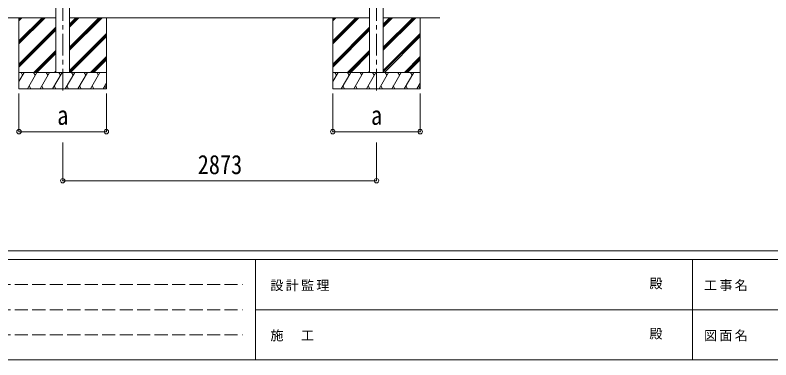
# Model space of a CAD drawing. Units: millimetres at full size, sheet at 1:40; details may follow other scales. Extents: x -11243 to 11243, y -7760 to 7760.
# Drawn here: x -6800 to 119, y -7760 to -4600 of the extents above; entities that cross this region are included whole.
import ezdxf
from ezdxf.enums import TextEntityAlignment as Align

# ---------------------------------------------------------------- set-up
doc = ezdxf.new("R2010")
doc.units = ezdxf.units.MM
doc.header["$LTSCALE"] = 40
doc.header["$PDMODE"] = 32
doc.header["$PDSIZE"] = 40
doc.linetypes.add('CHAIN1', pattern=[8, 5, -1, 1, -1])
doc.linetypes.add('DASHED3', pattern=[4, 3, -1])
for name, color, linetype, lineweight in [('0-3_ELV2', 7, 'Continuous', 9), ('0-6_OTH_LINE', 6, 'Continuous', 9), ('F-0_240', 7, 'Continuous', 9)]:
    doc.layers.add(name, color=color, linetype=linetype, lineweight=lineweight)
doc.styles.add('ＭＳ ゴシック', font='')
doc.styles.get('ＭＳ ゴシック').set_extended_font_data('MS Gothic')

msp = doc.modelspace()

# ---------------------------------------------------------------- linework, layer by layer
at = {"layer": '0-3_ELV2', "color": 4}
for p, q in [((-6427.05, -1824.56), (-6427.05, -5124.56)), ((-6302.05, -5124.56), (-6302.05, -1824.56)), ((-3554.05, -5124.56), (-3554.05, -1824.56)), ((-3429.05, -1824.56), (-3429.05, -5124.56))]:
    msp.add_line(p, q, dxfattribs=at)
at = {"layer": '0-3_ELV2', "color": 5, "linetype": 'CHAIN1'}
for p, q in [((-3491.55, -5291.08), (-3491.55, -1855.53)), ((-6364.55, -5291.08), (-6364.55, -1933.99))]:
    msp.add_line(p, q, dxfattribs=at)
at = {"layer": '0-3_ELV2'}
for p, q in [((-6427.05, -4624.56), (-7788.15, -4624.56)), ((-6764.55, -4624.56), (-6764.55, -5274.56)), ((-6764.55, -4835.79), (-6553.32, -4624.56)), ((-6764.55, -4849.93), (-6539.18, -4624.56)), ((-6764.55, -4864.07), (-6525.04, -4624.56)), ((-6764.55, -4651.94), (-6737.17, -4624.56)), ((-6764.55, -4637.8), (-6751.31, -4624.56)), ((-3554.05, -4624.56), (-6302.05, -4624.56)), ((-6302.05, -4922.07), (-6004.54, -4624.56)), ((-6302.05, -4893.79), (-6032.82, -4624.56)), ((-6302.05, -4907.93), (-6018.68, -4624.56)), ((-6302.05, -4709.94), (-6216.67, -4624.56)), ((-6302.05, -4695.8), (-6230.81, -4624.56)), ((-6302.05, -4681.66), (-6244.95, -4624.56)), ((-5964.55, -4624.56), (-5964.55, -5274.56)), ((-3891.55, -4624.56), (-3891.55, -5274.56)), ((-3891.55, -4835.79), (-3680.32, -4624.56)), ((-3891.55, -4849.93), (-3666.18, -4624.56)), ((-3891.55, -4864.07), (-3652.04, -4624.56)), ((-3891.55, -4651.94), (-3864.17, -4624.56)), ((-3891.55, -4637.8), (-3878.31, -4624.56)), ((-2911.62, -4624.56), (-3429.05, -4624.56)), ((-3429.05, -4922.07), (-3131.54, -4624.56)), ((-3429.05, -4893.79), (-3159.82, -4624.56)), ((-3429.05, -4907.93), (-3145.68, -4624.56)), ((-3429.05, -4709.94), (-3343.67, -4624.56)), ((-3429.05, -4695.8), (-3357.81, -4624.56)), ((-3429.05, -4681.66), (-3371.95, -4624.56)), ((-3091.55, -4624.56), (-3091.55, -5274.56)), ((-6764.55, -5047.92), (-6427.05, -4710.42)), ((-6764.55, -5062.06), (-6427.05, -4724.56)), ((-6764.55, -5076.2), (-6427.05, -4738.71)), ((-6302.05, -5105.92), (-5964.55, -4768.42)), ((-3891.55, -5047.92), (-3554.05, -4710.42)), ((-3891.55, -5062.06), (-3554.05, -4724.56)), ((-3891.55, -5076.2), (-3554.05, -4738.71)), ((-3429.05, -5105.92), (-3091.55, -4768.42)), ((-6302.05, -5120.06), (-5964.55, -4782.56)), ((-6292.41, -5124.56), (-5964.55, -4796.71)), ((-3429.05, -5120.06), (-3091.55, -4782.56)), ((-3419.41, -5124.56), (-3091.55, -4796.71)), ((-6629.06, -5124.56), (-6427.05, -4922.55)), ((-6614.92, -5124.56), (-6427.05, -4936.7)), ((-6600.78, -5124.56), (-6427.05, -4950.84)), ((-6108.56, -5124.56), (-5964.55, -4980.55)), ((-3756.06, -5124.56), (-3554.05, -4922.55)), ((-3741.92, -5124.56), (-3554.05, -4936.7)), ((-3727.78, -5124.56), (-3554.05, -4950.84)), ((-3235.56, -5124.56), (-3091.55, -4980.55)), ((-6094.42, -5124.56), (-5964.55, -4994.7)), ((-6080.28, -5124.56), (-5964.55, -5008.84)), ((-3221.42, -5124.56), (-3091.55, -4994.7)), ((-3207.28, -5124.56), (-3091.55, -5008.84)), ((-6438.64, -5124.56), (-6427.05, -5112.97)), ((-3565.64, -5124.56), (-3554.05, -5112.97)), ((-5964.55, -5124.56), (-6764.55, -5124.56)), ((-6764.55, -5208.39), (-6716.15, -5124.56)), ((-6731.15, -5150.54), (-6746.15, -5124.56)), ((-6687.28, -5274.56), (-6600.68, -5124.56)), ((-6615.68, -5150.54), (-6630.69, -5124.56)), ((-6571.81, -5274.56), (-6485.21, -5124.56)), ((-6500.21, -5150.54), (-6515.21, -5124.56)), ((-6456.34, -5274.56), (-6369.74, -5124.56)), ((-6384.74, -5150.54), (-6399.74, -5124.56)), ((-6340.87, -5274.56), (-6254.27, -5124.56)), ((-6269.27, -5150.54), (-6284.27, -5124.56)), ((-6225.4, -5274.56), (-6138.8, -5124.56)), ((-6168.8, -5124.56), (-6153.8, -5150.54)), ((-6109.93, -5274.56), (-6023.33, -5124.56)), ((-6038.33, -5150.54), (-6053.33, -5124.56)), ((-3091.55, -5124.56), (-3891.55, -5124.56)), ((-3891.55, -5208.39), (-3843.15, -5124.56)), ((-3858.15, -5150.54), (-3873.15, -5124.56)), ((-3814.28, -5274.56), (-3727.68, -5124.56)), ((-3742.68, -5150.54), (-3757.69, -5124.56)), ((-3698.81, -5274.56), (-3612.21, -5124.56)), ((-3627.21, -5150.54), (-3642.21, -5124.56)), ((-3583.34, -5274.56), (-3496.74, -5124.56)), ((-3511.74, -5150.54), (-3526.74, -5124.56)), ((-3467.87, -5274.56), (-3381.27, -5124.56)), ((-3396.27, -5150.54), (-3411.27, -5124.56)), ((-3352.4, -5274.56), (-3265.8, -5124.56)), ((-3295.8, -5124.56), (-3280.8, -5150.54)), ((-3236.93, -5274.56), (-3150.33, -5124.56)), ((-3165.33, -5150.54), (-3180.33, -5124.56)), ((-6672.29, -5248.58), (-6657.29, -5274.56)), ((-6556.82, -5248.58), (-6541.82, -5274.56)), ((-6441.35, -5248.58), (-6426.35, -5274.56)), ((-6325.88, -5248.58), (-6310.88, -5274.56)), ((-6210.41, -5248.58), (-6195.41, -5274.56)), ((-6094.94, -5248.58), (-6079.94, -5274.56)), ((-5994.46, -5274.56), (-5964.55, -5222.75)), ((-5979.46, -5248.58), (-5964.55, -5274.41)), ((-3799.29, -5248.58), (-3784.29, -5274.56)), ((-3683.82, -5248.58), (-3668.82, -5274.56)), ((-3568.35, -5248.58), (-3553.35, -5274.56)), ((-3452.88, -5248.58), (-3437.88, -5274.56)), ((-3337.41, -5248.58), (-3322.41, -5274.56)), ((-3221.94, -5248.58), (-3206.94, -5274.56)), ((-3121.46, -5274.56), (-3091.55, -5222.75)), ((-3106.46, -5248.58), (-3091.55, -5274.41)), ((-6764.55, -5274.56), (-5964.55, -5274.56)), ((-3891.55, -5274.56), (-3091.55, -5274.56))]:
    msp.add_line(p, q, dxfattribs=at)
at = {"layer": '0-3_ELV2', "color": 6}
for p, q in [((-6764.55, -5668.1), (-6764.55, -5319.1)), ((-5964.55, -5668.1), (-5964.55, -5319.1)), ((-3891.55, -5668.1), (-3891.55, -5319.1)), ((-3091.55, -5668.1), (-3091.55, -5319.1)), ((-6764.55, -5668.1), (-5964.55, -5668.1)), ((-3091.55, -5668.1), (-3891.55, -5668.1)), ((-6364.55, -6118.1), (-6364.55, -5768.1)), ((-3491.55, -6118.1), (-3491.55, -5768.1))]:
    msp.add_line(p, q, dxfattribs=at)
for p in [(-6764.55, -5668.1), (-5964.55, -5668.1), (-3891.55, -5668.1), (-3091.55, -5668.1), (-6364.55, -6118.1), (-3491.55, -6118.1)]:
    msp.add_point(p, dxfattribs=at)
at = {"layer": '0-6_OTH_LINE'}
msp.add_line((-6364.55, -6118.1), (-3491.55, -6118.1), dxfattribs=at)
at = {"layer": 'F-0_240', "color": 5}
for p, q in [((-11242.74, -6760), (10677.26, -6760)), ((-11242.74, -6840), (7121.58, -6840)), ((-4598.42, -6840), (-4598.42, -7760)), ((-598.42, -6840), (-598.42, -7760)), ((-4598.42, -7300), (3601.58, -7300)), ((-11242.74, -7760), (10677.26, -7760))]:
    msp.add_line(p, q, dxfattribs=at)
at = {"layer": 'F-0_240', "color": 4, "linetype": 'DASHED3'}
for p, q in [((-11122.75, -7070), (-4718.42, -7070)), ((-11122.75, -7300), (-4718.42, -7300)), ((-11122.75, -7530), (-4718.42, -7530))]:
    msp.add_line(p, q, dxfattribs=at)

# ---------------------------------------------------------------- texts
at = {"layer": '0-3_ELV2', "style": 'ＭＳ ゴシック', "width": 0.85}
for s, p in [('a', (-6414.55, -5658.1)), ('a', (-3541.55, -5658.1)), ('2873', (-5128.05, -6110.1))]:
    msp.add_text(s, height=176, dxfattribs=at).set_placement(p, align=Align.BOTTOM_LEFT)
at = {"layer": 'F-0_240', "style": 'ＭＳ ゴシック'}
for p in [(-992.7, -7130), (-992.7, -7590)]:
    msp.add_text('殿', height=87.98, dxfattribs=at).set_placement(p, align=Align.BOTTOM_LEFT)
at = {"layer": 'F-0_240', "char_height": 87.98, "attachment_point": 7, "style": 'ＭＳ ゴシック'}
for s, insert in [('\\T1.17;設計監理', (-4463.32, -7130)), ('\\T1.17;工事名', (-492.95, -7130)), ('\\T1.17;施\u3000工', (-4463.32, -7590)), ('\\T1.17;図面名', (-492.95, -7590))]:
    msp.add_mtext(s, dxfattribs=dict(at, insert=insert))

doc.saveas('drawing.dxf')
